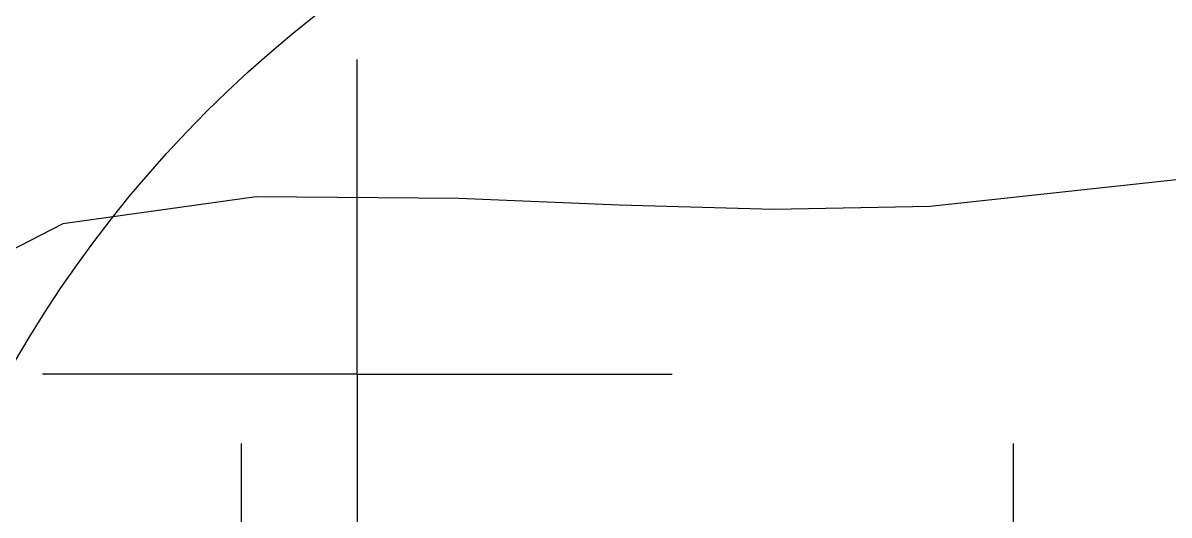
# Model space of a CAD drawing. Header units: millimetres. Extents: x 0 to 1189, y 0 to 841.
# Drawn here: x 209.99 to 224.84, y 728.07 to 734.46 of the extents above; entities that cross this region are included whole.
import ezdxf

# ---------------------------------------------------------------- set-up
doc = ezdxf.new("R2010")
doc.units = ezdxf.units.MM
doc.header["$LTSCALE"] = 65.395
doc.linetypes.add('CENTER', pattern=[0.6, 0.375, -0.075, 0.075, -0.075])
doc.layers.get('0').update_dxf_attribs({"linetype": 'CONTINUOUS'})
doc.layers.add('ALL_AXIS', color=7, linetype='CONTINUOUS')

msp = doc.modelspace()

# ---------------------------------------------------------------- linework, layer by layer
at = {"color": 7, "linetype": 'CONTINUOUS'}
for p, q in [((228.022939, 732.7548425), (221.7390294, 732.0751257)), ((213.009636, 732.1985319), (210.5030745, 731.8484085)), ((215.6343596, 732.1803787), (213.009636, 732.1985319)), ((217.7121713, 732.0929574), (215.6343596, 732.1803787)), ((219.714909, 732.03595), (217.7121713, 732.0929574)), ((221.7390294, 732.0751257), (219.714909, 732.03595)), ((210.5030745, 731.8484085), (208.4771606, 730.8120906))]:
    msp.add_line(p, q, dxfattribs=at)
at = {"color": 2, "linetype": 'CONTINUOUS'}
msp.add_circle((223.344627, 722.327182), 15.5253933, dxfattribs=at)
at = {"layer": 'ALL_AXIS', "color": 7, "linetype": 'CENTER'}
for p, q in [((214.3181797, 733.4007175), (214.3181797, 733.9791784)), ((210.8181797, 729.9007175), (210.2397187, 729.9007175)), ((217.8181797, 729.9007175), (218.3966406, 729.9007175)), ((212.8181797, 723.5007175), (212.8181797, 729.0007175)), ((222.8181797, 723.5007175), (222.8181797, 729.0007175))]:
    msp.add_line(p, q, dxfattribs=at)
at = {"layer": 'ALL_AXIS', "color": 2, "linetype": 'CENTER'}
for q in [(214.3181797, 733.4007175), (210.8181797, 729.9007175), (214.3181797, 726.4007175), (217.8181797, 729.9007175)]:
    msp.add_line((214.3181797, 729.9007175), q, dxfattribs=at)

doc.saveas('drawing.dxf')
